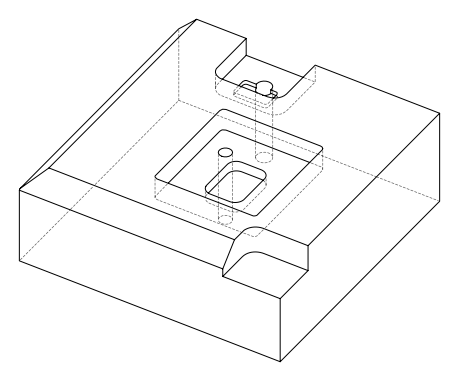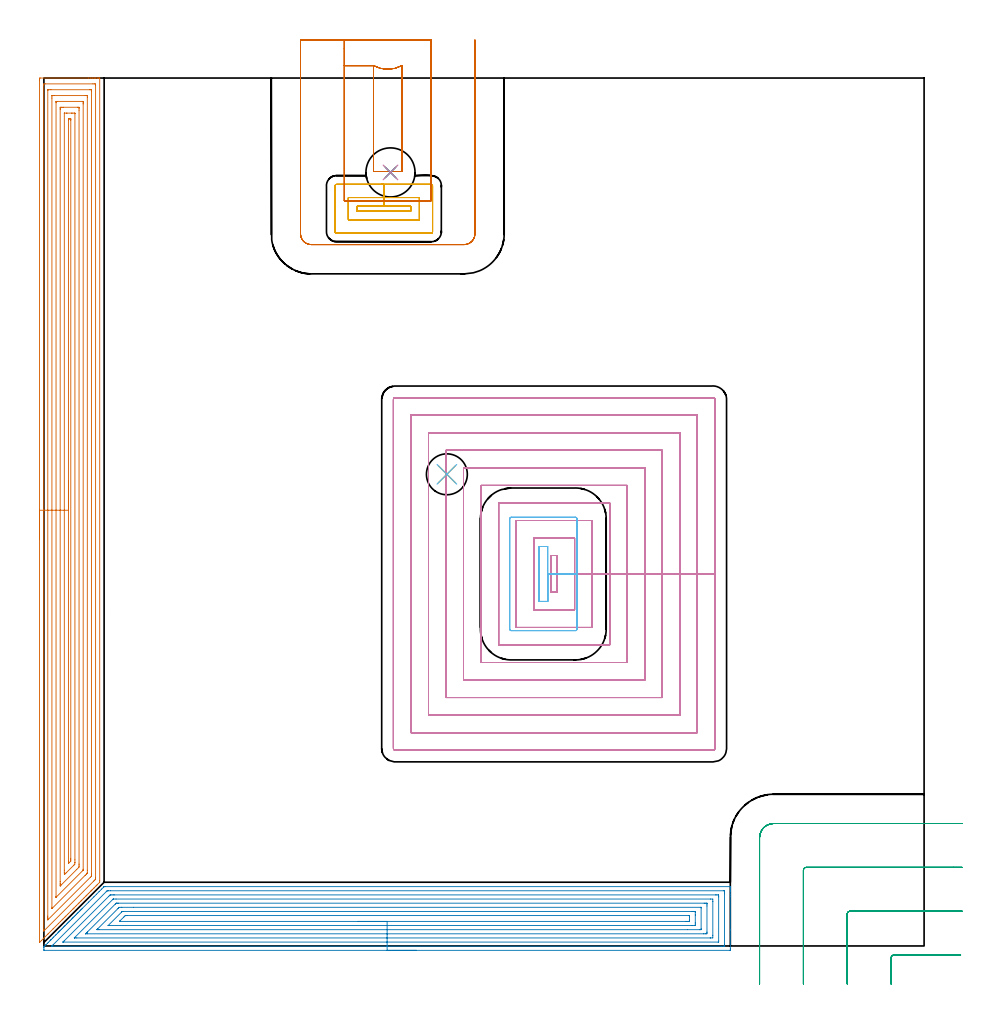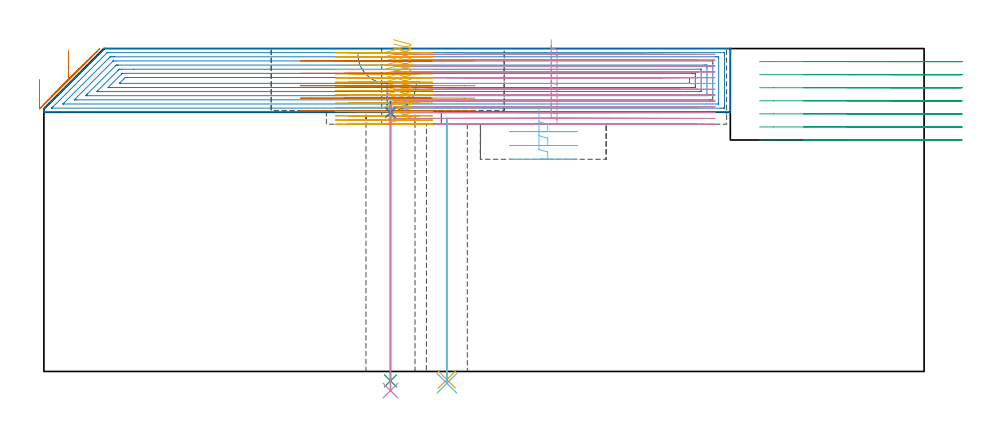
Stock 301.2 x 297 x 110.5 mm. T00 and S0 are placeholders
(PLAN: 12 operations, 9 tool changes, 122 min)
(1 AREA_MILL | FG_CHAMFER_SURFACE | UGT0205_001 | 18.53 min | 62873 mm3)
(2 AREA_MILL_1 | FG_CHAMFER_SURFACE_1 | UGT0205_001 | 14.79 min | 54710 mm3)
(3 MILL_CORNER_NOTCH_RECTANGULAR | CORNER_NOTCH_RECTANGULAR | UGT0201_094 | Follow Part, ap 5, ae 75% | 5.03 min | 104316 mm3)
(4 MILL_RECTANGULAR_POCKET | POCKET_RECTANGULAR_STRAIGHT | NXT0201_009 | Follow Part, ap 2, ae 75% | 66.23 min | 392629 mm3)
(5 MILL_RECTANGULAR_POCKET_1 | POCKET_RECTANGULAR_STRAIGHT_1 | NXT0201_008 | Follow Part, ap 1.5, ae 75% | 8.86 min | 22755 mm3)
(6 MILL_RECTANGULAR_POCKET_2 | POCKET_RECTANGULAR_STRAIGHT_2 | UGT0201_094 | Follow Part, ap 5, ae 75% | 1.43 min | 29192 mm3)
(7 MILL_SLOT | SLOT_PARTIAL_RECTANGULAR | UGT0201_094 | Follow Part, ap 5, ae 75% | 5.52 min | 92873 mm3)
(8 SPOT_DRILL | STEP1HOLE | NXT0321_9005460120000 | 0.04 min | 18 mm3)
(9 DRILL_THROUGH_HOLE_INTO_CENTER | STEP1HOLE | NXT0301_065 | 0.38 min | 6041 mm3)
(10 DRILL_TO_ENLARGE_THROUGH_HOLE | STEP1HOLE | UGT0301_291 | 0.4 min | 13282 mm3)
(11 DRILL_THROUGH_HOLE_FROM_SOLID_MATERIAL | STEP1HOLE_1 | NXT0301_042 | 0.36 min | 3341 mm3)
(12 DRILL_TO_ENLARGE_THROUGH_HOLE_1 | STEP1HOLE_1 | NXT0301_104 | 0.37 min | 9639 mm3)
(TOOL UGT0205_001 | Chamfer Mill 20 x 3 x 45 deg. | D20 FL50 Z2)
(TOOL UGT0201_094 | End mill 20 mm | D20 FL38 Z4)
(TOOL NXT0201_009 | ENDMILL 8mm [2P460-0800-NA 1630] | D8 FL26 Z6)
(TOOL NXT0201_008 | ENDMILL 6mm [2P460-0600-NA 1630] | D6 FL26 Z6)
(TOOL NXT0321_9005460120000 | NC Spot Drill, 142deg, 12mm, Carbide, Uncoated | D12 PA142 FL30 Z2)
(TOOL NXT0301_065 | Carbide Drill 9.4mm [860.1-0940-075A1-MM 2214] | D9.4 PA140 FL98 Z2)
(TOOL UGT0301_291 | Twist Drill 16.8 mm | D16.8 PA118 FL125 Z2)
(TOOL NXT0301_042 | Carbide Drill 7.1mm [860.1-0710-057A1-MM 2214] | D7.1 PA140 FL85 Z2)
(TOOL NXT0301_104 | Carbide Drill 14mm [860.1-1400-112A1-MM 2214] | D14 PA140 FL123 Z2)
(OP 1 AREA_MILL)
G17 G21 G94 G90
T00 M6
G54
G17 G0 G90 X-1.5 Y139.1 S1061 M3
G43 Z120.5 H0
Z99.9
G94 G1 Y139.138 Z99.028 F250.
Y139.252 Z98.163
Y139.441 Z97.312
Y139.703 Z96.48
Y140.037 Z95.674
Y140.44 Z94.9
Y140.908 Z94.164
Y141.439 Z93.472
Y142.029 Z92.829
Y142.672 Z92.24
Y143.364 Z91.708
Y144.1 Z91.24
Y144.874 Z90.837
Y145.68 Z90.503
Y146.512 Z90.241
Y147.363 Z90.052
Y148.228 Z89.938
Y149.1 Z89.9
Y296.391
X-1.497 Y296.748 Z89.902
X-1.492 Y296.99 Z89.906
X-1.246 Y297. Z90.152
X15.295 Z106.69
X15.9 Z107.295
X16.465 Z107.862
X16.788 Z108.184
X17.353 Z108.749
X17.676 Z109.071
X18.321 Z109.72
X18.71 Z110.109
X19.067 Y296.993 Z110.459
X19.097 Y296.99 Z110.488
X19.1 Y296.838 Z110.5
Y22.34
X19.101 Y21.805 Z110.482
X19.013 Y21.713 Z110.412
X18.2 Y20.9 Z109.6
X17.971 Y20.67 Z109.368
X17.856 Y20.554 Z109.253
X17.323 Y20.023 Z108.722
X17.084 Y19.782 Z108.48
X16.963 Y19.662 Z108.36
X16.446 Y19.145 Z107.845
X16.196 Y18.894 Z107.593
X16.07 Y18.769 Z107.468
X15.568 Y18.268 Z106.968
X15.309 Y18.007 Z106.705
X15.178 Y17.876 Z106.575
X14.691 Y17.391 Z106.09
X14.421 Y17.119 Z105.817
X13.814 Y16.514 Z105.213
X13.534 Y16.232 Z104.929
X12.945 Y15.645 Z104.345
X12.646 Y15.344 Z104.042
X12.059 Y14.759 Z103.459
X11.758 Y14.456 Z103.154
X11.167 Y13.867 Z102.567
X10.871 Y13.569 Z102.266
X10.267 Y12.967 Z101.667
X9.983 Y12.681 Z101.378
X9.374 Y12.074 Z100.774
X9.096 Y11.793 Z100.49
X8.411 Y11.111 Z99.811
X8.037 Y10.735 Z99.433
X7.503 Y10.203 Z98.903
X7.144 Y9.842 Z98.54
X6.595 Y9.295 Z97.994
X6.251 Y8.95 Z97.648
X5.686 Y8.386 Z97.086
X4.954 Y7.654 Z96.353
X3.179 Y5.878 Z94.578
X1.404 Y4.103 Z92.803
X0.001 Y2.701 Z91.4
X-0.891 Y1.808 Z90.508
X-1.407 Y1.293 Z89.991
X-1.491 Y1.212 Z89.905
X-1.498 Y1.316 Z89.901
X-1.5 Y1.362 Z89.9
Y1.455
Y149.1
X-0.086 Z91.314
Y294.616
X-0.076 Y294.99 Z91.324
X0.421 Y294.999 Z91.821
X16.788 Y295. Z108.188
X17.285 Y294.999 Z108.685
X17.676 Y294.99 Z109.076
X17.685 Y294.606 Z109.085
X17.686 Y294.596 Z109.086
Y23.222
X17.676 Y22.837 Z109.076
X17.432 Y22.585 Z108.832
X17.19 Y22.34 Z108.59
X16.989 Y22.138 Z108.389
X0.229 Y5.379 Z91.629
X0.075 Y5.228 Z91.475
X-0.076 Y5.086 Z91.324
X-0.086 Y5.379 Z91.314
Y5.389
Y149.1
X1.328 Z92.728
X1.329 Y292.821 Z92.729
X1.33 Y292.914 Z92.73
X1.333 Y292.96 Z92.733
X1.335 Y292.978 Z92.735
X1.345 Y292.99 Z92.745
X1.524 Y292.997 Z92.924
X1.7 Y292.999 Z93.1
X2.409 Y293. Z93.809
X15.722 Z107.122
X15.9 Y292.999 Z107.3
X16.079 Y292.995 Z107.479
X16.197 Y292.99 Z107.597
X16.265 Y292.981 Z107.665
X16.267 Y292.944 Z107.667
X16.269 Y292.821 Z107.669
X16.271 Y292.448 Z107.671
Y24.645
X16.269 Y24.125 Z107.669
X16.266 Y23.939 Z107.666
X16.265 Y23.895 Z107.665
X16.252 Y23.863 Z107.652
X16.208 Y23.816 Z107.608
X15.9 Y23.501 Z107.3
X1.525 Y9.125 Z92.925
X1.348 Y8.95 Z92.748
X1.342 Y8.949 Z92.742
X1.335 Y8.95 Z92.735
X1.334 Y8.969 Z92.734
X1.33 Y9.321 Z92.73
X1.329 Y9.842 Z92.729
X1.328 Y10.216 Z92.728
Y149.1
X2.743 Z94.143
Y290.143
X2.747 Y290.875 Z94.147
X2.749 Y290.975 Z94.149
X2.836 Y290.99 Z94.236
X3.048 Y290.995 Z94.448
X3.475 Y291. Z94.875
X3.51 Z94.91
X14.161 Z105.561
X14.564 Y290.995 Z105.964
X14.765 Y290.99 Z106.165
X14.85 Y290.982 Z106.25
X14.852 Y290.916 Z106.252
X14.857 Y290.3 Z106.257
Y25.91
X14.856 Y25.176 Z106.256
X14.853 Y25.018 Z106.253
X14.85 Y24.93 Z106.25
X14.795 Y24.856 Z106.195
X14.685 Y24.739 Z106.085
X14.545 Y24.595 Z105.945
X14.125 Y24.174 Z105.525
X2.909 Y12.959 Z94.309
X2.837 Y12.89 Z94.237
X2.774 Y12.835 Z94.174
X2.749 Y12.821 Z94.149
X2.748 Y12.876 Z94.148
X2.743 Y13.256 Z94.143
Y149.1
X4.157 Z95.557
X4.158 Y288.563 Z95.558
X4.16 Y288.77 Z95.56
X4.164 Y288.907 Z95.564
X4.169 Y288.991 Z95.569
X4.203 Y288.993 Z95.603
X4.362 Y288.997 Z95.762
X4.611 Y289. Z96.011
X13.385 Z104.785
X13.417 Y288.998 Z104.817
X13.432 Y288.995 Z104.832
X13.435 Y288.992 Z104.835
X13.437 Y288.976 Z104.837
X13.442 Y288.564 Z104.842
X13.443 Y288.357 Z104.843
Y288.151
X13.442 Y26.254 Z104.842
X13.441 Y26.082 Z104.841
X13.438 Y25.997 Z104.838
X13.436 Y25.958 Z104.836
X13.402 Y25.91 Z104.802
X13.323 Y25.824 Z104.723
X13.238 Y25.737 Z104.638
X4.362 Y16.861 Z95.762
X4.3 Y16.801 Z95.7
X4.176 Y16.686 Z95.576
X4.162 Y16.676 Z95.562
X4.161 Y16.683 Z95.561
X4.158 Y16.718 Z95.558
X4.157 Y16.777 Z95.557
Y16.984
Y149.1
X5.571 Z96.971
Y286.248
X5.573 Y286.572 Z96.973
X5.576 Y286.857 Z96.976
X5.578 Y286.989 Z96.978
X5.716 Y286.996 Z97.116
X6.137 Y286.999 Z97.537
X6.599 Y287. Z97.999
X11.463 Y286.999 Z102.863
X11.928 Y286.996 Z103.328
X12.013 Y286.99 Z103.413
X12.022 Y286.982 Z103.422
X12.025 Y286.957 Z103.425
X12.027 Y286.897 Z103.427
X12.028 Y286.572 Z103.428
X12.029 Y286.003 Z103.429
X12.028 Y28.02 Z103.428
X12.027 Y27.696 Z103.427
X12.022 Y27.133 Z103.422
X12.014 Y26.974 Z103.414
X11.852 Y26.803 Z103.252
X11.214 Y26.161 Z102.614
X5.872 Y20.821 Z97.272
X5.604 Y20.554 Z97.004
X5.595 Z96.995
X5.578 Z96.978
X5.577 Y20.602 Z96.977
X5.572 Y21.123 Z96.972
X5.571 Y21.447 Z96.971
Y22.017
Y149.1
X6.985 Z98.385
X6.986 Y284.866 Z98.386
X6.989 Y284.945 Z98.389
X6.992 Y284.991 Z98.392
X7. Y284.993 Z98.4
X7.025 Y284.996 Z98.425
X7.7 Y285. Z99.1
X7.912 Z99.312
X9.475 Z100.875
X9.688 Z101.088
X10.365 Y284.998 Z101.765
X10.575 Y284.992 Z101.975
X10.599 Y284.991 Z101.999
X10.608 Y284.905 Z102.008
X10.613 Y284.826 Z102.013
X10.614 Y284.787 Z102.014
X10.615 Y29.481 Z102.015
X10.613 Y28.588 Z102.013
X10.612 Y28.551 Z102.012
X10.575 Y27.984 Z101.975
X10.435 Y27.837 Z101.835
X10.298 Y27.696 Z101.698
X7.62 Y25.018 Z99.02
X7.319 Y24.722 Z98.719
X7.025 Y24.434 Z98.425
X6.988 Y25.018 Z98.388
X6.987 Y25.056 Z98.387
X6.985 Y25.91 Z98.385
Y149.1
X8.4 Z99.8
Y282.511
X8.402 Y282.914 Z99.802
X8.404 Y282.967 Z99.804
X8.407 Y282.989 Z99.807
X8.414 Y282.991 Z99.814
X8.468 Y282.996 Z99.868
X8.578 Y282.999 Z99.978
X8.8 Y283. Z100.2
X9.022 Y282.999 Z100.422
X9.132 Y282.998 Z100.532
X9.186 Y282.994 Z100.586
X9.195 Y282.99 Z100.595
X9.197 Y282.985 Z100.597
X9.199 Y282.965 Z100.599
X9.2 Y282.858 Z100.6
Y282.599
Y29.972
X9.197 Y29.481 Z100.597
X9.194 Y29.084 Z100.594
X9.182 Y29.041 Z100.582
X9.154 Y29.008 Z100.554
X9.076 Y28.926 Z100.476
X8.742 Y28.588 Z100.142
X8.604 Y28.455 Z100.004
X8.419 Y28.277 Z99.819
X8.406 Y28.588 Z99.806
X8.402 Y28.821 Z99.802
X8.4 Y28.99 Z99.8
Y149.1
Y149.971 Z99.838
Y150.836 Z99.951
Y151.688 Z100.14
Y152.52 Z100.403
Y153.326 Z100.736
Y154.1 Z101.139
Y154.836 Z101.608
Y155.528 Z102.139
Y156.171 Z102.728
Y156.76 Z103.372
Y157.291 Z104.064
Y157.76 Z104.8
Y158.163 Z105.573
Y158.497 Z106.379
Y158.759 Z107.211
Y158.948 Z108.063
Y159.062 Z108.928
Y159.1 Z109.8
G0 Z120.5
M5
M2
(OP 2 AREA_MILL_1)
G17 G21 G94 G90
T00 M6
G54
G17 G0 G90 X127.45 Y-1.5 S1061 M3
G43 Z120.5 H0
Z98.7
G94 G1 X127.412 Z97.828 F250.
X127.298 Z96.963
X127.109 Z96.112
X126.847 Z95.28
X126.513 Z94.474
X126.11 Z93.7
X125.642 Z92.964
X125.11 Z92.272
X124.521 Z91.629
X123.878 Z91.04
X123.186 Z90.508
X122.45 Z90.04
X121.676 Z89.637
X120.87 Z89.303
X120.038 Z89.041
X119.187 Z88.852
X118.322 Z88.738
X117.45 Z88.7
X0.153
X0.085 Y-1.497 Z88.702
X0.01 Y-1.492 Z88.705
X0. Y-1.158 Z89.041
Y-0.431 Z89.768
X0.002 Y-0.358 Z89.841
X0.01 Y-0.292 Z89.904
X0.153 Y-0.146 Z90.052
X0.314 Y0.016 Z90.211
X0.599 Y0.299 Z90.499
X0.645 Y0.345 Z90.545
X1.207 Y0.91 Z91.105
X1.491 Y1.191 Z91.391
X1.542 Y1.242 Z91.442
X2.101 Y1.804 Z91.998
X2.383 Y2.083 Z92.283
X2.439 Y2.139 Z92.339
X2.995 Y2.697 Z92.892
X3.275 Y2.975 Z93.175
X3.336 Y3.036 Z93.236
X3.888 Y3.591 Z93.786
X4.167 Y3.867 Z94.067
X4.233 Y3.933 Z94.133
X4.782 Y4.485 Z94.679
X5.059 Y4.759 Z94.959
X5.13 Y4.83 Z95.03
X5.38 Y5.081 Z95.279
X5.505 Y5.207 Z95.403
X5.876 Y5.576 Z95.775
X6.027 Y5.727 Z95.927
X6.273 Y5.974 Z96.172
X6.397 Y6.099 Z96.295
X6.763 Y6.463 Z96.662
X6.924 Y6.624 Z96.824
X7.167 Y6.868 Z97.066
X7.289 Y6.991 Z97.187
X7.65 Y7.35 Z97.549
X7.821 Y7.521 Z97.721
X8.061 Y7.762 Z97.96
X8.181 Y7.883 Z98.079
X8.536 Y8.237 Z98.436
X8.718 Y8.418 Z98.618
X8.954 Y8.655 Z98.853
X9.073 Y8.775 Z98.971
X9.423 Y9.123 Z99.323
X9.615 Y9.315 Z99.515
X9.848 Y9.549 Z99.747
X9.965 Y9.667 Z99.863
X10.3 Y10. Z100.2
X10.512 Y10.213 Z100.412
X10.742 Y10.443 Z100.641
X10.857 Y10.559 Z100.755
X11.197 Y10.897 Z101.097
X11.409 Y11.11 Z101.309
X11.635 Y11.336 Z101.534
X11.749 Y11.451 Z101.647
X12.084 Y11.784 Z101.984
X12.307 Y12.007 Z102.206
X12.529 Y12.23 Z102.428
X12.641 Y12.343 Z102.539
X12.971 Y12.671 Z102.871
X13.204 Y12.904 Z103.103
X15.317 Y15.017 Z105.217
X17.101 Y16.801 Z107.001
X17.993 Y17.693 Z107.893
X18.885 Y18.585 Z108.784
X19.777 Y19.477 Z109.676
X20.435 Y20.135 Z110.333
X20.568 Y20.268 Z110.468
X20.595 Y20.295 Z110.495
X20.602
X21.115 Y20.3 Z110.5
X234.747
X234.89 Y20.297 Z110.488
X234.893 Y20.242 Z110.434
X234.9 Y19.873 Z110.072
Y19.397 Z109.596
Y18.784 Z108.979
Y17.583 Z107.78
Y16.996 Z107.19
Y5.525 Z95.722
Y-0.877 Z89.32
X234.898 Y-1.173 Z89.024
X234.89 Y-1.492 Z88.706
X234.572 Y-1.499 Z88.699
X117.45 Y-1.5 Z88.7
Y-0.086 Z90.114
X2.969 Y-0.085 Z90.115
X2.833 Y-0.084 Z90.116
X2.725 Y-0.08 Z90.12
X2.682 Y-0.077 Z90.123
X2.687 Y-0.07 Z90.13
X2.768 Y0.016 Z90.216
X3.021 Y0.271 Z90.471
X3.275 Y0.525 Z90.725
X21.325 Y18.573 Z108.773
X21.539 Y18.784 Z108.984
X21.633 Y18.872 Z109.072
X21.803 Y18.881 Z109.081
X21.906 Y18.884 Z109.084
X22.007 Y18.885 Z109.085
X22.797 Y18.886 Z109.086
X232.619 Y18.885 Z109.085
X232.822 Y18.881 Z109.081
X232.876 Y18.879 Z109.079
X232.89 Y18.869 Z109.069
X232.895 Y18.838 Z109.038
X232.898 Y18.784 Z108.984
X232.9 Y18.4 Z108.6
Y17.89 Z108.09
X232.899 Y0.527 Z90.727
X232.893 Y0.016 Z90.216
X232.89 Y-0.073 Z90.127
X232.721 Y-0.081 Z90.119
X232.618 Y-0.085 Z90.115
X232.517
X231.727 Y-0.086 Z90.114
X117.45
Y1.328 Z91.528
X6.624 Y1.329 Z91.529
X6.575 Y1.33 Z91.53
X6.547 Y1.332 Z91.532
X6.545 Y1.333 Z91.533
X6.549 Y1.341 Z91.541
X6.623 Y1.421 Z91.621
X6.923 Y1.724 Z91.924
X22.196 Y16.996 Z107.196
X22.552 Y17.344 Z107.544
X22.67 Y17.459 Z107.659
X22.899 Y17.464 Z107.664
X23.319 Y17.469 Z107.669
X23.791 Y17.471 Z107.671
X24.209
X229.841
X230.26 Y17.47 Z107.67
X230.733 Y17.466 Z107.666
X230.881 Y17.465 Z107.665
X230.893 Y17.163 Z107.363
X230.897 Y16.996 Z107.196
X230.9 Y16.829 Z107.029
Y1.637 Z91.837
X230.896 Y1.469 Z91.669
X230.89 Y1.358 Z91.558
X230.887 Y1.334 Z91.534
X230.88 Y1.332 Z91.532
X230.851 Y1.33 Z91.53
X230.733 Y1.329 Z91.529
X117.45 Y1.328 Z91.528
Y2.743 Z92.943
X11.258
X10.571 Y2.748 Z92.948
X10.411 Y2.75 Z92.95
Y2.757 Z92.957
Y2.761 Z92.961
X23.481 Y15.831 Z106.031
X23.608 Y15.954 Z106.154
X23.695 Y16.034 Z106.234
X23.716 Y16.051 Z106.251
X23.739 Y16.053 Z106.253
X23.791 Y16.056 Z106.256
X23.836 Y16.057 Z106.257
X24.683
X228.103
X228.89 Y16.047 Z106.247
X228.9 Y15.258 Z105.458
Y15.209 Z105.409
Y3.64 Z93.84
X228.893 Y2.754 Z92.954
X228.057 Y2.743 Z92.943
X228.012
X117.45
Y4.157 Z94.357
X14.871
X14.305 Y4.158 Z94.358
X14.288 Y4.16 Z94.36
X14.277 Y4.162 Z94.362
X14.287 Y4.176 Z94.376
X14.585 Y4.485 Z94.685
X14.727 Y4.629 Z94.829
X14.871 Y4.773 Z94.973
X24.414 Y14.315 Z104.515
X24.55 Y14.449 Z104.649
X24.683 Y14.575 Z104.775
X24.758 Y14.636 Z104.836
X24.824 Y14.638 Z104.838
X24.965 Y14.641 Z104.841
X25.248 Y14.643 Z104.843
X25.575
X225.946
X226.273 Y14.642 Z104.842
X226.842 Y14.638 Z104.838
X226.879 Y14.636 Z104.836
X226.89 Y14.625 Z104.825
X226.896 Y14.584 Z104.784
X226.899 Y14.315 Z104.515
X226.9 Y13.687 Z103.887
X226.899 Y4.751 Z94.951
X226.896 Y4.485 Z94.685
X226.89 Y4.177 Z94.377
X226.594 Y4.164 Z94.364
X226.273 Y4.161 Z94.361
X225.708 Y4.157 Z94.357
X117.45
Y5.571 Z95.771
X18.844
X18.439 Y5.573 Z95.773
X18.243 Y5.575 Z95.775
X18.138 Y5.578 Z95.778
X18.186 Y5.632 Z95.832
X18.249 Y5.698 Z95.898
X18.439 Y5.891 Z96.091
X25.326 Y12.777 Z102.977
X25.575 Y13.024 Z103.224
X25.778 Y13.218 Z103.418
X26.467 Y13.226 Z103.426
X26.66 Y13.228 Z103.428
X30.614 Y13.229 Z103.429
X224.682 Y13.228 Z103.428
X224.843 Y13.226 Z103.426
X224.881 Y13.222 Z103.422
X224.89 Y13.22 Z103.42
X224.894 Y13.209 Z103.409
X224.897 Y13.175 Z103.375
X224.9 Y13.01 Z103.21
Y5.861 Z96.061
X224.897 Y5.723 Z95.923
X224.893 Y5.614 Z95.814
X224.89 Y5.583 Z95.783
X224.879 Y5.578 Z95.778
X224.838 Y5.576 Z95.776
X224.489 Y5.572 Z95.772
X220.28 Y5.571 Z95.771
X117.45
Y6.985 Z97.185
X22.187 Y6.986 Z97.186
X22.022 Y6.987 Z97.187
X22.007 Y6.989 Z97.189
X22.002 Y6.991 Z97.191
X22.003 Y6.998 Z97.198
X22.007 Y7.008 Z97.208
X26.549 Y11.552 Z101.752
X26.633 Y11.634 Z101.834
X26.783 Y11.776 Z101.976
X26.81 Y11.801 Z102.001
X26.88 Y11.808 Z102.008
X26.999 Y11.811 Z102.011
X27.179 Y11.814 Z102.014
X221.813
X222.526 Y11.813 Z102.013
X222.705 Y11.811 Z102.011
X222.876 Y11.808 Z102.008
X222.89 Y11.634 Z101.834
X222.897 Y11.442 Z101.642
X222.9 Y10.74 Z100.94
Y10.545 Z100.745
X222.899 Y7.865 Z98.065
X222.89 Y7.166 Z97.366
X222.878 Y6.992 Z97.192
X221.813 Y6.985 Z97.185
X117.45
Y8.399 Z98.599
X26.127 Y8.4 Z98.6
X25.974 Y8.402 Z98.602
X25.877 Y8.405 Z98.605
X25.865 Y8.407 Z98.607
X25.87 Y8.415 Z98.615
X25.892 Y8.443 Z98.643
X25.927 Y8.48 Z98.68
X25.987 Y8.54 Z98.74
X27.359 Y9.912 Z100.112
X27.777 Y10.321 Z100.521
X27.846 Y10.387 Z100.587
X27.975 Y10.393 Z100.593
X28.251 Y10.397 Z100.597
X28.591 Y10.4 Z100.6
X220.76
X220.834 Y10.399 Z100.599
X220.867 Y10.397 Z100.597
X220.883 Y10.394 Z100.594
X220.89 Y10.384 Z100.584
X220.893 Y10.282 Z100.482
X220.9 Y9.868 Z100.068
Y8.974 Z99.174
Y8.953 Z99.153
X220.893 Y8.517 Z98.717
X220.89 Y8.414 Z98.614
X220.765 Y8.407 Z98.607
X220.578 Y8.403 Z98.603
X220.029 Y8.4 Z98.6
X219.69
X117.45 Y8.399 Z98.599
X116.578 Z98.638
X115.714 Z98.751
X114.862 Z98.94
X114.03 Z99.203
X113.224 Z99.536
X112.45 Z99.939
X111.714 Z100.408
X111.022 Z100.939
X110.379 Z101.528
X109.79 Z102.172
X109.259 Z102.864
X108.79 Z103.599
X108.387 Z104.373
X108.053 Z105.179
X107.791 Z106.011
X107.602 Z106.863
X107.488 Z107.728
X107.45 Z108.599
G0 Z120.5
M5
M2
(OP 3 MILL_CORNER_NOTCH_RECTANGULAR)
G17 G21 G94 G90
T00 M6
G54
G17 G0 G90 X313.707 Y-3.1 S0 M3
G43 Z120.5 H0
Z106.028
G94 G1 X310.707 F250.
X290.895 F500.
G3 X289.9 Y-4.095 R1.
G1 Y-10.
Y-13. F250.
G0 Z120.5
X314.2 Y11.9
Z106.028
G1 X311.2
X275.896 F500.
G3 X274.9 Y10.904 R1.
G1 Y-10.
Y-13. F250.
G0 Z120.5
X314.2 Y26.9
Z106.028
G1 X311.2
X260.896 F500.
G3 X259.9 Y25.904 R1.
G1 Y-10.
Y-13. F250.
G0 Z120.5
X314.2 Y41.9
Z106.028
G1 X311.2
X249.7 F500.
G3 X244.9 Y37.1 R4.8
G1 Y-10.
Y-13. F250.
G0 Z120.5
X313.707 Y-3.1
Z101.557
G1 X310.707
X290.895 F500.
G3 X289.9 Y-4.095 R1.
G1 Y-10.
Y-13. F250.
G0 Z120.5
X314.2 Y11.9
Z101.557
G1 X311.2
X275.896 F500.
G3 X274.9 Y10.904 R1.
G1 Y-10.
Y-13. F250.
G0 Z120.5
X314.2 Y26.9
Z101.557
G1 X311.2
X260.896 F500.
G3 X259.9 Y25.904 R1.
G1 Y-10.
Y-13. F250.
G0 Z120.5
X314.2 Y41.9
Z101.557
G1 X311.2
X249.7 F500.
G3 X244.9 Y37.1 R4.8
G1 Y-10.
Y-13. F250.
G0 Z120.5
X313.707 Y-3.1
Z97.086
G1 X310.707
X290.895 F500.
G3 X289.9 Y-4.095 R1.
G1 Y-10.
Y-13. F250.
G0 Z120.5
X314.2 Y11.9
Z97.086
G1 X311.2
X275.896 F500.
G3 X274.9 Y10.904 R1.
G1 Y-10.
Y-13. F250.
G0 Z120.5
X314.2 Y26.9
Z97.086
G1 X311.2
X260.896 F500.
G3 X259.9 Y25.904 R1.
G1 Y-10.
Y-13. F250.
G0 Z120.5
X314.2 Y41.9
Z97.086
G1 X311.2
X249.7 F500.
G3 X244.9 Y37.1 R4.8
G1 Y-10.
Y-13. F250.
G0 Z120.5
X313.707 Y-3.1
Z92.614
G1 X310.707
X290.895 F500.
G3 X289.9 Y-4.095 R1.
G1 Y-10.
Y-13. F250.
G0 Z120.5
X314.2 Y11.9
Z92.614
G1 X311.2
X275.896 F500.
G3 X274.9 Y10.904 R1.
G1 Y-10.
Y-13. F250.
G0 Z120.5
X314.2 Y26.9
Z92.614
G1 X311.2
X260.896 F500.
G3 X259.9 Y25.904 R1.
G1 Y-10.
Y-13. F250.
G0 Z120.5
X314.2 Y41.9
Z92.614
G1 X311.2
X249.7 F500.
G3 X244.9 Y37.1 R4.8
G1 Y-10.
Y-13. F250.
G0 Z120.5
X313.707 Y-3.1
Z88.143
G1 X310.707
X290.895 F500.
G3 X289.9 Y-4.095 R1.
G1 Y-10.
Y-13. F250.
G0 Z120.5
X314.2 Y11.9
Z88.143
G1 X311.2
X275.896 F500.
G3 X274.9 Y10.904 R1.
G1 Y-10.
Y-13. F250.
G0 Z120.5
X314.2 Y26.9
Z88.143
G1 X311.2
X260.896 F500.
G3 X259.9 Y25.904 R1.
G1 Y-10.
Y-13. F250.
G0 Z120.5
X314.2 Y41.9
Z88.143
G1 X311.2
X249.7 F500.
G3 X244.9 Y37.1 R4.8
G1 Y-10.
Y-13. F250.
G0 Z120.5
X313.707 Y-3.1
Z83.671
G1 X310.707
X290.895 F500.
G3 X289.9 Y-4.095 R1.
G1 Y-10.
Y-13. F250.
G0 Z120.5
X314.2 Y11.9
Z83.671
G1 X311.2
X275.896 F500.
G3 X274.9 Y10.904 R1.
G1 Y-10.
Y-13. F250.
G0 Z120.5
X314.2 Y26.9
Z83.671
G1 X311.2
X260.896 F500.
G3 X259.9 Y25.904 R1.
G1 Y-10.
Y-13. F250.
G0 Z120.5
X314.2 Y41.9
Z83.671
G1 X311.2
X249.7 F500.
G3 X244.9 Y37.1 R4.8
G1 Y-10.
Y-13. F250.
G0 Z120.5
X313.707 Y-3.1
Z79.2
G1 X310.707
X290.895 F500.
G3 X289.9 Y-4.095 R1.
G1 Y-10.
Y-13. F250.
G0 Z120.5
X314.2 Y11.9
Z79.2
G1 X311.2
X275.896 F500.
G3 X274.9 Y10.904 R1.
G1 Y-10.
Y-13. F250.
G0 Z120.5
X314.2 Y26.9
Z79.2
G1 X311.2
X260.896 F500.
G3 X259.9 Y25.904 R1.
G1 Y-10.
Y-13. F250.
G0 Z120.5
X314.2 Y41.9
Z79.2
G1 X311.2
X249.7 F500.
G3 X244.9 Y37.1 R4.8
G1 Y-10.
Y-13. F250.
G0 Z120.5
M5
M2
(OP 4 MILL_RECTANGULAR_POCKET)
G17 G21 G94 G90
T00 M6
G54
G17 G0 G90 X173.6 Y131.332 S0 M3
G43 Z120.5 H1
Z113.5
G94 G1 Y121. Z110.732 F250.
X175.6 Z110.196
Y127.3 Z108.508
Y133.6 F500.
X173.6
Y121.
X175.6
Y127.3
X181.6
Y139.6
X167.6
Y115.
X181.6
Y127.3
X187.6
Y145.6
X161.6
Y109.
X187.6
Y127.3
X193.6
Y151.6
X155.6
Y103.
X193.6
Y127.3
X199.6
Y157.6
X149.6
Y97.
X199.6
Y127.3
X205.6
Y163.6
X143.6
Y91.
X205.6
Y127.3
X211.6
Y169.6
X137.6
Y85.
X211.6
Y127.3
X217.6
Y175.6
X131.6
Y79.
X217.6
Y127.3
X223.6
Y181.6
X125.6
Y73.
X223.6
Y127.3
X229.6
Y187.
G3 X229. Y187.6 R0.6
G1 X120.2
G3 X119.6 Y187. R0.6
G1 Y67.6
G3 X120.2 Y67. R0.6
G1 X229.
G3 X229.6 Y67.6 R0.6
G1 Y127.3
Y128.3
G0 X173.6 Y131.332 Z111.508
G1 Y121. Z108.739 F250.
X175.6 Z108.203
Y127.3 Z106.515
Y133.6 F500.
X173.6
Y121.
X175.6
Y127.3
X181.6
Y139.6
X167.6
Y115.
X181.6
Y127.3
X187.6
Y145.6
X161.6
Y109.
X187.6
Y127.3
X193.6
Y151.6
X155.6
Y103.
X193.6
Y127.3
X199.6
Y157.6
X149.6
Y97.
X199.6
Y127.3
X205.6
Y163.6
X143.6
Y91.
X205.6
Y127.3
X211.6
Y169.6
X137.6
Y85.
X211.6
Y127.3
X217.6
Y175.6
X131.6
Y79.
X217.6
Y127.3
X223.6
Y181.6
X125.6
Y73.
X223.6
Y127.3
X229.6
Y187.
G3 X229. Y187.6 R0.6
G1 X120.2
G3 X119.6 Y187. R0.6
G1 Y67.6
G3 X120.2 Y67. R0.6
G1 X229.
G3 X229.6 Y67.6 R0.6
G1 Y127.3
Y128.3
G0 X173.6 Y131.332 Z109.515
G1 Y121. Z106.747 F250.
X175.6 Z106.211
Y127.3 Z104.523
Y133.6 F500.
X173.6
Y121.
X175.6
Y127.3
X181.6
Y139.6
X167.6
Y115.
X181.6
Y127.3
X187.6
Y145.6
X161.6
Y109.
X187.6
Y127.3
X193.6
Y151.6
X155.6
Y103.
X193.6
Y127.3
X199.6
Y157.6
X149.6
Y97.
X199.6
Y127.3
X205.6
Y163.6
X143.6
Y91.
X205.6
Y127.3
X211.6
Y169.6
X137.6
Y85.
X211.6
Y127.3
X217.6
Y175.6
X131.6
Y79.
X217.6
Y127.3
X223.6
Y181.6
X125.6
Y73.
X223.6
Y127.3
X229.6
Y187.
G3 X229. Y187.6 R0.6
G1 X120.2
G3 X119.6 Y187. R0.6
G1 Y67.6
G3 X120.2 Y67. R0.6
G1 X229.
G3 X229.6 Y67.6 R0.6
G1 Y127.3
Y128.3
G0 X173.6 Y131.332 Z107.523
G1 Y121. Z104.755 F250.
X175.6 Z104.219
Y127.3 Z102.531
Y133.6 F500.
X173.6
Y121.
X175.6
Y127.3
X181.6
Y139.6
X167.6
Y115.
X181.6
Y127.3
X187.6
Y145.6
X161.6
Y109.
X187.6
Y127.3
X193.6
Y151.6
X155.6
Y103.
X193.6
Y127.3
X199.6
Y157.6
X149.6
Y97.
X199.6
Y127.3
X205.6
Y163.6
X143.6
Y91.
X205.6
Y127.3
X211.6
Y169.6
X137.6
Y85.
X211.6
Y127.3
X217.6
Y175.6
X131.6
Y79.
X217.6
Y127.3
X223.6
Y181.6
X125.6
Y73.
X223.6
Y127.3
X229.6
Y187.
G3 X229. Y187.6 R0.6
G1 X120.2
G3 X119.6 Y187. R0.6
G1 Y67.6
G3 X120.2 Y67. R0.6
G1 X229.
G3 X229.6 Y67.6 R0.6
G1 Y127.3
Y128.3
G0 X173.6 Y131.332 Z105.531
G1 Y121. Z102.762 F250.
X175.6 Z102.226
Y127.3 Z100.538
Y133.6 F500.
X173.6
Y121.
X175.6
Y127.3
X181.6
Y139.6
X167.6
Y115.
X181.6
Y127.3
X187.6
Y145.6
X161.6
Y109.
X187.6
Y127.3
X193.6
Y151.6
X155.6
Y103.
X193.6
Y127.3
X199.6
Y157.6
X149.6
Y97.
X199.6
Y127.3
X205.6
Y163.6
X143.6
Y91.
X205.6
Y127.3
X211.6
Y169.6
X137.6
Y85.
X211.6
Y127.3
X217.6
Y175.6
X131.6
Y79.
X217.6
Y127.3
X223.6
Y181.6
X125.6
Y73.
X223.6
Y127.3
X229.6
Y187.
G3 X229. Y187.6 R0.6
G1 X120.2
G3 X119.6 Y187. R0.6
G1 Y67.6
G3 X120.2 Y67. R0.6
G1 X229.
G3 X229.6 Y67.6 R0.6
G1 Y127.3
Y128.3
G0 X173.6 Y131.332 Z103.538
G1 Y121. Z100.77 F250.
X175.6 Z100.234
Y127.3 Z98.546
Y133.6 F500.
X173.6
Y121.
X175.6
Y127.3
X181.6
Y139.6
X167.6
Y115.
X181.6
Y127.3
X187.6
Y145.6
X161.6
Y109.
X187.6
Y127.3
X193.6
Y151.6
X155.6
Y103.
X193.6
Y127.3
X199.6
Y157.6
X149.6
Y97.
X199.6
Y127.3
X205.6
Y163.6
X143.6
Y91.
X205.6
Y127.3
X211.6
Y169.6
X137.6
Y85.
X211.6
Y127.3
X217.6
Y175.6
X131.6
Y79.
X217.6
Y127.3
X223.6
Y181.6
X125.6
Y73.
X223.6
Y127.3
X229.6
Y187.
G3 X229. Y187.6 R0.6
G1 X120.2
G3 X119.6 Y187. R0.6
G1 Y67.6
G3 X120.2 Y67. R0.6
G1 X229.
G3 X229.6 Y67.6 R0.6
G1 Y127.3
Y128.3
G0 X173.6 Y131.332 Z101.546
G1 Y121. Z98.778 F250.
X175.6 Z98.242
Y127.3 Z96.554
Y133.6 F500.
X173.6
Y121.
X175.6
Y127.3
X181.6
Y139.6
X167.6
Y115.
X181.6
Y127.3
X187.6
Y145.6
X161.6
Y109.
X187.6
Y127.3
X193.6
Y151.6
X155.6
Y103.
X193.6
Y127.3
X199.6
Y157.6
X149.6
Y97.
X199.6
Y127.3
X205.6
Y163.6
X143.6
Y91.
X205.6
Y127.3
X211.6
Y169.6
X137.6
Y85.
X211.6
Y127.3
X217.6
Y175.6
X131.6
Y79.
X217.6
Y127.3
X223.6
Y181.6
X125.6
Y73.
X223.6
Y127.3
X229.6
Y187.
G3 X229. Y187.6 R0.6
G1 X120.2
G3 X119.6 Y187. R0.6
G1 Y67.6
G3 X120.2 Y67. R0.6
G1 X229.
G3 X229.6 Y67.6 R0.6
G1 Y127.3
Y128.3
G0 X173.6 Y131.332 Z99.554
G1 Y121. Z96.785 F250.
X175.6 Z96.25
Y127.3 Z94.562
Y133.6 F500.
X173.6
Y121.
X175.6
Y127.3
X181.6
Y139.6
X167.6
Y115.
X181.6
Y127.3
X187.6
Y145.6
X161.6
Y109.
X187.6
Y127.3
X193.6
Y151.6
X155.6
Y103.
X193.6
Y127.3
X199.6
Y157.6
X149.6
Y97.
X199.6
Y127.3
X205.6
Y163.6
X143.6
Y91.
X205.6
Y127.3
X211.6
Y169.6
X137.6
Y85.
X211.6
Y127.3
X217.6
Y175.6
X131.6
Y79.
X217.6
Y127.3
X223.6
Y181.6
X125.6
Y73.
X223.6
Y127.3
X229.6
Y187.
G3 X229. Y187.6 R0.6
G1 X120.2
G3 X119.6 Y187. R0.6
G1 Y67.6
G3 X120.2 Y67. R0.6
G1 X229.
G3 X229.6 Y67.6 R0.6
G1 Y127.3
Y128.3
G0 X173.6 Y131.332 Z97.562
G1 Y121. Z94.793 F250.
X175.6 Z94.257
Y127.3 Z92.569
Y133.6 F500.
X173.6
Y121.
X175.6
Y127.3
X181.6
Y139.6
X167.6
Y115.
X181.6
Y127.3
X187.6
Y145.6
X161.6
Y109.
X187.6
Y127.3
X193.6
Y151.6
X155.6
Y103.
X193.6
Y127.3
X199.6
Y157.6
X149.6
Y97.
X199.6
Y127.3
X205.6
Y163.6
X143.6
Y91.
X205.6
Y127.3
X211.6
Y169.6
X137.6
Y85.
X211.6
Y127.3
X217.6
Y175.6
X131.6
Y79.
X217.6
Y127.3
X223.6
Y181.6
X125.6
Y73.
X223.6
Y127.3
X229.6
Y187.
G3 X229. Y187.6 R0.6
G1 X120.2
G3 X119.6 Y187. R0.6
G1 Y67.6
G3 X120.2 Y67. R0.6
G1 X229.
G3 X229.6 Y67.6 R0.6
G1 Y127.3
Y128.3
G0 X173.6 Y131.332 Z95.569
G1 Y121. Z92.801 F250.
X175.6 Z92.265
Y127.3 Z90.577
Y133.6 F500.
X173.6
Y121.
X175.6
Y127.3
X181.6
Y139.6
X167.6
Y115.
X181.6
Y127.3
X187.6
Y145.6
X161.6
Y109.
X187.6
Y127.3
X193.6
Y151.6
X155.6
Y103.
X193.6
Y127.3
X199.6
Y157.6
X149.6
Y97.
X199.6
Y127.3
X205.6
Y163.6
X143.6
Y91.
X205.6
Y127.3
X211.6
Y169.6
X137.6
Y85.
X211.6
Y127.3
X217.6
Y175.6
X131.6
Y79.
X217.6
Y127.3
X223.6
Y181.6
X125.6
Y73.
X223.6
Y127.3
X229.6
Y187.
G3 X229. Y187.6 R0.6
G1 X120.2
G3 X119.6 Y187. R0.6
G1 Y67.6
G3 X120.2 Y67. R0.6
G1 X229.
G3 X229.6 Y67.6 R0.6
G1 Y127.3
Y128.3
G0 X173.6 Y131.332 Z93.577
G1 Y121. Z90.809 F250.
X175.6 Z90.273
Y127.3 Z88.585
Y133.6 F500.
X173.6
Y121.
X175.6
Y127.3
X181.6
Y139.6
X167.6
Y115.
X181.6
Y127.3
X187.6
Y145.6
X161.6
Y109.
X187.6
Y127.3
X193.6
Y151.6
X155.6
Y103.
X193.6
Y127.3
X199.6
Y157.6
X149.6
Y97.
X199.6
Y127.3
X205.6
Y163.6
X143.6
Y91.
X205.6
Y127.3
X211.6
Y169.6
X137.6
Y85.
X211.6
Y127.3
X217.6
Y175.6
X131.6
Y79.
X217.6
Y127.3
X223.6
Y181.6
X125.6
Y73.
X223.6
Y127.3
X229.6
Y187.
G3 X229. Y187.6 R0.6
G1 X120.2
G3 X119.6 Y187. R0.6
G1 Y67.6
G3 X120.2 Y67. R0.6
G1 X229.
G3 X229.6 Y67.6 R0.6
G1 Y127.3
Y128.3
G0 X173.6 Y131.332 Z91.585
G1 Y121. Z88.816 F250.
X175.6 Z88.28
Y127.3 Z86.592
Y133.6 F500.
X173.6
Y121.
X175.6
Y127.3
X181.6
Y139.6
X167.6
Y115.
X181.6
Y127.3
X187.6
Y145.6
X161.6
Y109.
X187.6
Y127.3
X193.6
Y151.6
X155.6
Y103.
X193.6
Y127.3
X199.6
Y157.6
X149.6
Y97.
X199.6
Y127.3
X205.6
Y163.6
X143.6
Y91.
X205.6
Y127.3
X211.6
Y169.6
X137.6
Y85.
X211.6
Y127.3
X217.6
Y175.6
X131.6
Y79.
X217.6
Y127.3
X223.6
Y181.6
X125.6
Y73.
X223.6
Y127.3
X229.6
Y187.
G3 X229. Y187.6 R0.6
G1 X120.2
G3 X119.6 Y187. R0.6
G1 Y67.6
G3 X120.2 Y67. R0.6
G1 X229.
G3 X229.6 Y67.6 R0.6
G1 Y127.3
Y128.3
G0 X173.6 Y131.332 Z89.592
G1 Y121. Z86.824 F250.
X175.6 Z86.288
Y127.3 Z84.6
Y133.6 F500.
X173.6
Y121.
X175.6
Y127.3
X181.6
Y139.6
X167.6
Y115.
X181.6
Y127.3
X187.6
Y145.6
X161.6
Y109.
X187.6
Y127.3
X193.6
Y151.6
X155.6
Y103.
X193.6
Y127.3
X199.6
Y157.6
X149.6
Y97.
X199.6
Y127.3
X205.6
Y163.6
X143.6
Y91.
X205.6
Y127.3
X211.6
Y169.6
X137.6
Y85.
X211.6
Y127.3
X217.6
Y175.6
X131.6
Y79.
X217.6
Y127.3
X223.6
Y181.6
X125.6
Y73.
X223.6
Y127.3
X229.6
Y187.
G3 X229. Y187.6 R0.6
G1 X120.2
G3 X119.6 Y187. R0.6
G1 Y67.6
G3 X120.2 Y67. R0.6
G1 X229.
G3 X229.6 Y67.6 R0.6
G1 Y127.3
Y128.3
G0 Z120.5
M5
M2
(OP 5 MILL_RECTANGULAR_POCKET_1)
G17 G21 G94 G90
T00 M6
G54
G17 G0 G90 X119.684 Y251.5 S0 M3
G43 Z120.5 H1
Z113.5
G94 G1 X125.5 Z111.941 F250.
Y253.1 Z111.513
X116.35 Z109.061
X107.2 F500.
Y251.5
X125.5
Y253.1
X116.35
Y256.1
X104.2
Y248.5
X128.5
Y256.1
X116.35
Y260.6
X100.1
G3 X99.7 Y260.2 R0.4
G1 Y244.4
G3 X100.1 Y244. R0.4
G1 X132.6
G3 X133. Y244.4 R0.4
G1 Y260.2
G3 X132.6 Y260.6 R0.4
G1 X116.35
X115.35
G0 X119.684 Y251.5 Z112.061
G1 X125.5 Z110.503 F250.
Y253.1 Z110.074
X116.35 Z107.622
X107.2 F500.
Y251.5
X125.5
Y253.1
X116.35
Y256.1
X104.2
Y248.5
X128.5
Y256.1
X116.35
Y260.6
X100.1
G3 X99.7 Y260.2 R0.4
G1 Y244.4
G3 X100.1 Y244. R0.4
G1 X132.6
G3 X133. Y244.4 R0.4
G1 Y260.2
G3 X132.6 Y260.6 R0.4
G1 X116.35
X115.35
G0 X119.684 Y251.5 Z110.622
G1 X125.5 Z109.064 F250.
Y253.1 Z108.635
X116.35 Z106.183
X107.2 F500.
Y251.5
X125.5
Y253.1
X116.35
Y256.1
X104.2
Y248.5
X128.5
Y256.1
X116.35
Y260.6
X100.1
G3 X99.7 Y260.2 R0.4
G1 Y244.4
G3 X100.1 Y244. R0.4
G1 X132.6
G3 X133. Y244.4 R0.4
G1 Y260.2
G3 X132.6 Y260.6 R0.4
G1 X116.35
X115.35
G0 X119.684 Y251.5 Z109.183
G1 X125.5 Z107.625 F250.
Y253.1 Z107.196
X116.35 Z104.744
X107.2 F500.
Y251.5
X125.5
Y253.1
X116.35
Y256.1
X104.2
Y248.5
X128.5
Y256.1
X116.35
Y260.6
X100.1
G3 X99.7 Y260.2 R0.4
G1 Y244.4
G3 X100.1 Y244. R0.4
G1 X132.6
G3 X133. Y244.4 R0.4
G1 Y260.2
G3 X132.6 Y260.6 R0.4
G1 X116.35
X115.35
G0 X119.684 Y251.5 Z107.744
G1 X125.5 Z106.186 F250.
Y253.1 Z105.757
X116.35 Z103.305
X107.2 F500.
Y251.5
X125.5
Y253.1
X116.35
Y256.1
X104.2
Y248.5
X128.5
Y256.1
X116.35
Y260.6
X100.1
G3 X99.7 Y260.2 R0.4
G1 Y244.4
G3 X100.1 Y244. R0.4
G1 X132.6
G3 X133. Y244.4 R0.4
G1 Y260.2
G3 X132.6 Y260.6 R0.4
G1 X116.35
X115.35
G0 X119.684 Y251.5 Z106.305
G1 X125.5 Z104.747 F250.
Y253.1 Z104.318
X116.35 Z101.867
X107.2 F500.
Y251.5
X125.5
Y253.1
X116.35
Y256.1
X104.2
Y248.5
X128.5
Y256.1
X116.35
Y260.6
X100.1
G3 X99.7 Y260.2 R0.4
G1 Y244.4
G3 X100.1 Y244. R0.4
G1 X132.6
G3 X133. Y244.4 R0.4
G1 Y260.2
G3 X132.6 Y260.6 R0.4
G1 X116.35
X115.35
G0 X119.684 Y251.5 Z104.867
G1 X125.5 Z103.308 F250.
Y253.1 Z102.879
X116.35 Z100.428
X107.2 F500.
Y251.5
X125.5
Y253.1
X116.35
Y256.1
X104.2
Y248.5
X128.5
Y256.1
X116.35
Y260.6
X100.1
G3 X99.7 Y260.2 R0.4
G1 Y244.4
G3 X100.1 Y244. R0.4
G1 X132.6
G3 X133. Y244.4 R0.4
G1 Y260.2
G3 X132.6 Y260.6 R0.4
G1 X116.35
X115.35
G0 X119.684 Y251.5 Z103.428
G1 X125.5 Z101.869 F250.
Y253.1 Z101.441
X116.35 Z98.989
X107.2 F500.
Y251.5
X125.5
Y253.1
X116.35
Y256.1
X104.2
Y248.5
X128.5
Y256.1
X116.35
Y260.6
X100.1
G3 X99.7 Y260.2 R0.4
G1 Y244.4
G3 X100.1 Y244. R0.4
G1 X132.6
G3 X133. Y244.4 R0.4
G1 Y260.2
G3 X132.6 Y260.6 R0.4
G1 X116.35
X115.35
G0 X119.684 Y251.5 Z101.989
G1 X125.5 Z100.43 F250.
Y253.1 Z100.002
X116.35 Z97.55
X107.2 F500.
Y251.5
X125.5
Y253.1
X116.35
Y256.1
X104.2
Y248.5
X128.5
Y256.1
X116.35
Y260.6
X100.1
G3 X99.7 Y260.2 R0.4
G1 Y244.4
G3 X100.1 Y244. R0.4
G1 X132.6
G3 X133. Y244.4 R0.4
G1 Y260.2
G3 X132.6 Y260.6 R0.4
G1 X116.35
X115.35
G0 X119.684 Y251.5 Z100.55
G1 X125.5 Z98.992 F250.
Y253.1 Z98.563
X116.35 Z96.111
X107.2 F500.
Y251.5
X125.5
Y253.1
X116.35
Y256.1
X104.2
Y248.5
X128.5
Y256.1
X116.35
Y260.6
X100.1
G3 X99.7 Y260.2 R0.4
G1 Y244.4
G3 X100.1 Y244. R0.4
G1 X132.6
G3 X133. Y244.4 R0.4
G1 Y260.2
G3 X132.6 Y260.6 R0.4
G1 X116.35
X115.35
G0 X119.684 Y251.5 Z99.111
G1 X125.5 Z97.553 F250.
Y253.1 Z97.124
X116.35 Z94.672
X107.2 F500.
Y251.5
X125.5
Y253.1
X116.35
Y256.1
X104.2
Y248.5
X128.5
Y256.1
X116.35
Y260.6
X100.1
G3 X99.7 Y260.2 R0.4
G1 Y244.4
G3 X100.1 Y244. R0.4
G1 X132.6
G3 X133. Y244.4 R0.4
G1 Y260.2
G3 X132.6 Y260.6 R0.4
G1 X116.35
X115.35
G0 X119.684 Y251.5 Z97.672
G1 X125.5 Z96.114 F250.
Y253.1 Z95.685
X116.35 Z93.233
X107.2 F500.
Y251.5
X125.5
Y253.1
X116.35
Y256.1
X104.2
Y248.5
X128.5
Y256.1
X116.35
Y260.6
X100.1
G3 X99.7 Y260.2 R0.4
G1 Y244.4
G3 X100.1 Y244. R0.4
G1 X132.6
G3 X133. Y244.4 R0.4
G1 Y260.2
G3 X132.6 Y260.6 R0.4
G1 X116.35
X115.35
G0 X119.684 Y251.5 Z96.233
G1 X125.5 Z94.675 F250.
Y253.1 Z94.246
X116.35 Z91.794
X107.2 F500.
Y251.5
X125.5
Y253.1
X116.35
Y256.1
X104.2
Y248.5
X128.5
Y256.1
X116.35
Y260.6
X100.1
G3 X99.7 Y260.2 R0.4
G1 Y244.4
G3 X100.1 Y244. R0.4
G1 X132.6
G3 X133. Y244.4 R0.4
G1 Y260.2
G3 X132.6 Y260.6 R0.4
G1 X116.35
X115.35
G0 X119.684 Y251.5 Z94.794
G1 X125.5 Z93.236 F250.
Y253.1 Z92.807
X116.35 Z90.356
X107.2 F500.
Y251.5
X125.5
Y253.1
X116.35
Y256.1
X104.2
Y248.5
X128.5
Y256.1
X116.35
Y260.6
X100.1
G3 X99.7 Y260.2 R0.4
G1 Y244.4
G3 X100.1 Y244. R0.4
G1 X132.6
G3 X133. Y244.4 R0.4
G1 Y260.2
G3 X132.6 Y260.6 R0.4
G1 X116.35
X115.35
G0 X119.684 Y251.5 Z93.356
G1 X125.5 Z91.797 F250.
Y253.1 Z91.368
X116.35 Z88.917
X107.2 F500.
Y251.5
X125.5
Y253.1
X116.35
Y256.1
X104.2
Y248.5
X128.5
Y256.1
X116.35
Y260.6
X100.1
G3 X99.7 Y260.2 R0.4
G1 Y244.4
G3 X100.1 Y244. R0.4
G1 X132.6
G3 X133. Y244.4 R0.4
G1 Y260.2
G3 X132.6 Y260.6 R0.4
G1 X116.35
X115.35
G0 X119.684 Y251.5 Z91.917
G1 X125.5 Z90.358 F250.
Y253.1 Z89.93
X116.35 Z87.478
X107.2 F500.
Y251.5
X125.5
Y253.1
X116.35
Y256.1
X104.2
Y248.5
X128.5
Y256.1
X116.35
Y260.6
X100.1
G3 X99.7 Y260.2 R0.4
G1 Y244.4
G3 X100.1 Y244. R0.4
G1 X132.6
G3 X133. Y244.4 R0.4
G1 Y260.2
G3 X132.6 Y260.6 R0.4
G1 X116.35
X115.35
G0 X119.684 Y251.5 Z90.478
G1 X125.5 Z88.919 F250.
Y253.1 Z88.491
X116.35 Z86.039
X107.2 F500.
Y251.5
X125.5
Y253.1
X116.35
Y256.1
X104.2
Y248.5
X128.5
Y256.1
X116.35
Y260.6
X100.1
G3 X99.7 Y260.2 R0.4
G1 Y244.4
G3 X100.1 Y244. R0.4
G1 X132.6
G3 X133. Y244.4 R0.4
G1 Y260.2
G3 X132.6 Y260.6 R0.4
G1 X116.35
X115.35
G0 X119.684 Y251.5 Z89.039
G1 X125.5 Z87.48 F250.
Y253.1 Z87.052
X116.35 Z84.6
X107.2 F500.
Y251.5
X125.5
Y253.1
X116.35
Y256.1
X104.2
Y248.5
X128.5
Y256.1
X116.35
Y260.6
X100.1
G3 X99.7 Y260.2 R0.4
G1 Y244.4
G3 X100.1 Y244. R0.4
G1 X132.6
G3 X133. Y244.4 R0.4
G1 Y260.2
G3 X132.6 Y260.6 R0.4
G1 X116.35
X115.35
G0 Z120.5
M5
M2
(OP 6 MILL_RECTANGULAR_POCKET_2)
G17 G21 G94 G90
T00 M6
G54
G17 G0 G90 X169.4 Y134.377 S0 M3
G43 Z120.5 H0
Z89.812
G94 G1 Y117.9 Z85.398 F250.
X172.4 Z84.594
Y127.3 Z82.075
Y136.7 F500.
X169.4
Y117.9
X172.4
Y127.3
X182.4
Y146.2
G3 X181.9 Y146.7 R0.5
G1 X159.9
G3 X159.4 Y146.2 R0.5
G1 Y108.4
G3 X159.9 Y107.9 R0.5
G1 X181.9
G3 X182.4 Y108.4 R0.5
G1 Y127.3
Y128.3
G0 X169.4 Y134.377 Z85.075
G1 Y117.9 Z80.66 F250.
X172.4 Z79.856
Y127.3 Z77.337
Y136.7 F500.
X169.4
Y117.9
X172.4
Y127.3
X182.4
Y146.2
G3 X181.9 Y146.7 R0.5
G1 X159.9
G3 X159.4 Y146.2 R0.5
G1 Y108.4
G3 X159.9 Y107.9 R0.5
G1 X181.9
G3 X182.4 Y108.4 R0.5
G1 Y127.3
Y128.3
G0 X169.4 Y134.377 Z80.337
G1 Y117.9 Z75.923 F250.
X172.4 Z75.119
Y127.3 Z72.6
Y136.7 F500.
X169.4
Y117.9
X172.4
Y127.3
X182.4
Y146.2
G3 X181.9 Y146.7 R0.5
G1 X159.9
G3 X159.4 Y146.2 R0.5
G1 Y108.4
G3 X159.9 Y107.9 R0.5
G1 X181.9
G3 X182.4 Y108.4 R0.5
G1 Y127.3
Y128.3
G0 Z120.5
M5
M2
(OP 7 MILL_SLOT)
G17 G21 G94 G90
T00 M6
G54
G17 G0 G90 X102.8 Y310. S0 M3
G43 Z120.5 H0
Z106.26
G94 G1 Y307. F250.
Y301.251 F500.
X112.8
G3 X122.5 Y301.251 R10.
G1 Y265.
X112.8
Y301.251
X102.8
Y255.
X132.5
Y307.
Y310. F250.
X87.8
Y307.
Y243.7 F500.
G3 X91.5 Y240. R3.7
G1 X143.8
G3 X147.5 Y243.7 R3.7
G1 Y307.
Y310. F250.
G0 X102.8 Z102.02
G1 Y307.
Y301.251 F500.
X112.8
G3 X122.5 Y301.251 R10.
G1 Y265.
X112.8
Y301.251
X102.8
Y255.
X132.5
Y307.
Y310. F250.
X87.8
Y307.
Y243.7 F500.
G3 X91.5 Y240. R3.7
G1 X143.8
G3 X147.5 Y243.7 R3.7
G1 Y307.
Y310. F250.
G0 X102.8 Z97.78
G1 Y307.
Y301.251 F500.
X112.8
G3 X122.5 Y301.251 R10.
G1 Y265.
X112.8
Y301.251
X102.8
Y255.
X132.5
Y307.
Y310. F250.
X87.8
Y307.
Y243.7 F500.
G3 X91.5 Y240. R3.7
G1 X143.8
G3 X147.5 Y243.7 R3.7
G1 Y307.
Y310. F250.
G0 X102.8 Z93.54
G1 Y307.
Y301.251 F500.
X112.8
G3 X122.5 Y301.251 R10.
G1 Y265.
X112.8
Y301.251
X102.8
Y255.
X132.5
Y307.
Y310. F250.
X87.8
Y307.
Y243.7 F500.
G3 X91.5 Y240. R3.7
G1 X143.8
G3 X147.5 Y243.7 R3.7
G1 Y307.
Y310. F250.
G0 X102.8 Z89.3
G1 Y307.
Y301.251 F500.
X112.8
G3 X122.5 Y301.251 R10.
G1 Y265.
X112.8
Y301.251
X102.8
Y255.
X132.5
Y307.
Y310. F250.
X87.8
Y307.
Y243.7 F500.
G3 X91.5 Y240. R3.7
G1 X143.8
G3 X147.5 Y243.7 R3.7
G1 Y307.
Y310. F250.
G0 Z120.5
M5
M2
(OP 8 SPOT_DRILL)
G17 G21 G94 G90
T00 M6
G54
G17 G0 G90 X118.6 Y264.7 S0 M3
G43 Z120.5 H0
G94 G81 G98 Z88.577 F250. R92.3
G80
M5
M2
(OP 9 DRILL_THROUGH_HOLE_INTO_CENTER)
G17 G21 G94 G90
T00 M6
G54
G17 G0 G90 X118.6 Y264.7 S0 M3
G43 Z120.5 H1
G94 G73 G98 Z-3.211 F250. Q9.251 R91.3
G80
M5
M2
(OP 10 DRILL_TO_ENLARGE_THROUGH_HOLE)
G17 G21 G94 G90
T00 M6
G54
G17 G0 G90 X118.6 Y264.7 S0 M3
G43 Z120.5 H0
G94 G73 G98 Z-6.547 F250. Q15.975 R91.3
G80
M5
M2
(OP 11 DRILL_THROUGH_HOLE_FROM_SOLID_MATERIAL)
G17 G21 G94 G90
T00 M6
G54
G17 G0 G90 X137.9 Y161.4 S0 M3
G43 Z120.5 H1
G94 G81 G98 Z-2.792 F250. R86.6
G80
M5
M2
(OP 12 DRILL_TO_ENLARGE_THROUGH_HOLE_1)
G17 G21 G94 G90
T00 M6
G54
G17 G0 G90 X137.9 Y161.4 S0 M3
G43 Z120.5 H1
G94 G73 G98 Z-4.048 F250. Q12.664 R86.6
G80
M5
M2
